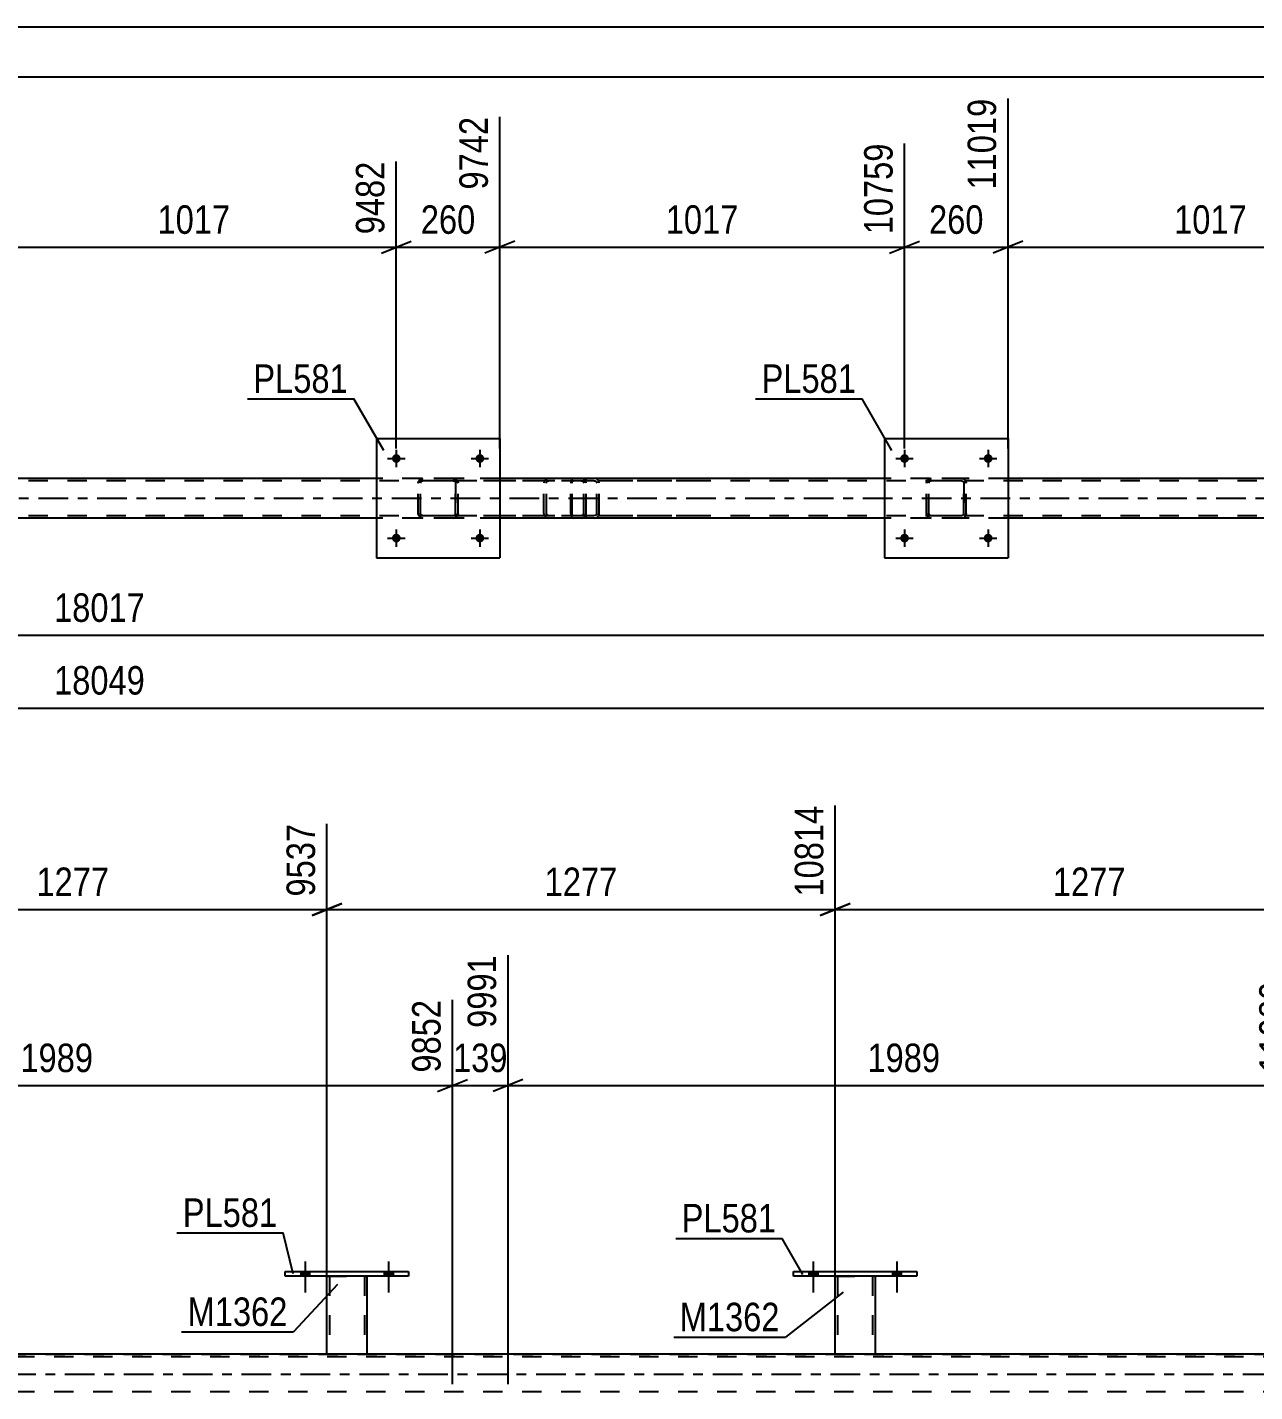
# Model space of a CAD drawing. Header units: millimetres. Extents: x 0 to 841, y 0 to 594.
# Drawn here: x 433.9 to 557.2, y 456.8 to 594 of the extents above; entities that cross this region are included whole.
import ezdxf

# ---------------------------------------------------------------- set-up
doc = ezdxf.new("R2010")
doc.units = ezdxf.units.MM
doc.linetypes.add('DXK_LINE_DOT2', pattern=[3.9198, 1.9599, -1.9599])
doc.linetypes.add('DXK_LINE_DOT3', pattern=[5.9187, 2.979, -0.9799, 0.9799, -0.9799])
doc.styles.add('Arial Narrow', font='ARIALN.TTF', dxfattribs={"height": 0.2})

# ---------------------------------------------------------------- blocks, each defined once
blk = doc.blocks.new('Unknown-248143587-1133')
at = {"color": 5, "linetype": 'Continuous'}
for p, q in [((841, 594), (0, 594)), ((836, 589), (5, 589))]:
    blk.add_line(p, q, dxfattribs=at)
blk = doc.blocks.new('Part-248143587-5163 - 5137')
at = {"color": 2, "linetype": 'Continuous'}
for p, q in [((468.96, 548.65), (430.28, 548.65)), ((520.04, 548.65), (481.36, 548.65)), ((571.12, 548.65), (532.44, 548.65)), ((468.96, 544.65), (430.28, 544.65)), ((520.04, 544.65), (481.36, 544.65)), ((571.12, 544.65), (532.44, 544.65))]:
    blk.add_line(p, q, dxfattribs=at)
at = {"color": 7, "linetype": 'DXK_LINE_DOT2'}
for p, q in [((481.36, 548.65), (468.96, 548.65)), ((532.44, 548.65), (520.04, 548.65)), ((753.44, 548.41), (91.7, 548.41)), ((753.44, 544.89), (91.7, 544.89)), ((481.36, 544.65), (468.96, 544.65)), ((532.44, 544.65), (520.04, 544.65))]:
    blk.add_line(p, q, dxfattribs=at)
at = {"color": 7, "linetype": 'DXK_LINE_DOT3'}
blk.add_line((91.7, 546.65), (753.44, 546.65), dxfattribs=at)
blk = doc.blocks.new('Part-248143587-7565 - 5137')
at = {"color": 7, "linetype": 'DXK_LINE_DOT2'}
for p, q in [((473.46, 548.61), (473.64, 548.65)), ((473.64, 548.65), (473.46, 548.61)), ((476.68, 548.65), (473.64, 548.65)), ((476.68, 548.65), (476.86, 548.61)), ((476.86, 548.61), (476.68, 548.65)), ((473.16, 548.17), (473.2, 548.35)), ((473.2, 548.35), (473.16, 548.17)), ((473.16, 545.13), (473.16, 548.17)), ((473.16, 545.13), (473.16, 548.17)), ((473.4, 548.17), (473.42, 548.26)), ((473.4, 545.13), (473.4, 548.17)), ((473.4, 545.13), (473.4, 548.17)), ((473.42, 548.26), (473.47, 548.34)), ((473.47, 548.34), (473.55, 548.39)), ((473.55, 548.39), (473.64, 548.41)), ((476.68, 548.41), (473.64, 548.41)), ((476.68, 548.41), (476.77, 548.39)), ((476.77, 548.39), (476.85, 548.34)), ((476.85, 548.34), (476.9, 548.26)), ((476.9, 548.26), (476.92, 548.17)), ((476.92, 545.13), (476.92, 548.17)), ((476.92, 548.17), (476.92, 545.13)), ((477.12, 548.35), (477.16, 548.17)), ((477.16, 548.17), (477.12, 548.35)), ((477.16, 545.13), (477.16, 548.17)), ((477.16, 545.13), (477.16, 548.17)), ((473.2, 544.95), (473.16, 545.13)), ((473.16, 545.13), (473.2, 544.95)), ((473.42, 545.04), (473.4, 545.13)), ((473.47, 544.96), (473.42, 545.04)), ((473.64, 544.65), (473.46, 544.69)), ((473.46, 544.69), (473.64, 544.65)), ((473.55, 544.91), (473.47, 544.96)), ((473.64, 544.89), (473.55, 544.91)), ((476.68, 544.89), (473.64, 544.89)), ((476.68, 544.65), (473.64, 544.65)), ((476.77, 544.91), (476.68, 544.89)), ((476.86, 544.69), (476.68, 544.65)), ((476.68, 544.65), (476.86, 544.69)), ((476.85, 544.96), (476.77, 544.91)), ((476.9, 545.04), (476.85, 544.96)), ((476.92, 545.13), (476.9, 545.04)), ((477.16, 545.13), (477.12, 544.95)), ((477.12, 544.95), (477.16, 545.13))]:
    blk.add_line(p, q, dxfattribs=at)
at = {"color": 7, "linetype": 'DXK_LINE_DOT3'}
blk.add_line((475.16, 546.65), (475.16, 546.65), dxfattribs=at)
at = {"color": 7, "linetype": 'DXK_LINE_DOT2'}
for centre, start, end in [((473.64, 548.17), 112.5, 157.5), ((473.64, 548.17), 112.5, 157.5), ((476.68, 548.17), 22.5, 67.5), ((476.68, 548.17), 22.5, 67.5), ((473.64, 545.13), 202.5, 247.5), ((473.64, 545.13), 202.5, 247.5), ((476.68, 545.13), 292.5, 337.5), ((476.68, 545.13), 292.5, 337.5)]:
    blk.add_arc(centre, 0.48, start, end, dxfattribs=at)
blk = doc.blocks.new('Part-248143587-5186 - 5137')
at = {"color": 7, "linetype": 'DXK_LINE_DOT2'}
for p, q in [((489.53, 548.65), (474.4, 548.65)), ((486.29, 548.65), (486.1, 548.62)), ((489.73, 548.62), (489.53, 548.65)), ((489.53, 548.41), (474.4, 548.41)), ((485.82, 548.34), (485.78, 548.17)), ((485.78, 545.13), (485.78, 548.17)), ((485.82, 548.36), (485.82, 548.34)), ((486.04, 548.17), (486.06, 548.26)), ((486.04, 545.13), (486.04, 548.17)), ((486.06, 548.26), (486.11, 548.34)), ((486.11, 548.34), (486.2, 548.39)), ((486.2, 548.39), (486.29, 548.41)), ((489.53, 548.41), (489.63, 548.39)), ((489.63, 548.39), (489.71, 548.34)), ((489.71, 548.34), (489.77, 548.26)), ((489.77, 548.26), (489.79, 548.17)), ((489.79, 545.13), (489.79, 548.17)), ((490, 548.34), (490, 548.36)), ((490.04, 548.17), (490, 548.34)), ((490.04, 545.13), (490.04, 548.17)), ((489.53, 544.89), (474.4, 544.89)), ((489.53, 544.65), (474.4, 544.65)), ((485.78, 545.13), (485.82, 544.95)), ((486.06, 545.04), (486.04, 545.13)), ((486.11, 544.96), (486.06, 545.04)), ((486.1, 544.69), (486.29, 544.65)), ((486.2, 544.91), (486.11, 544.96)), ((486.29, 544.89), (486.2, 544.91)), ((489.63, 544.91), (489.53, 544.89)), ((489.53, 544.65), (489.73, 544.69)), ((489.71, 544.96), (489.63, 544.91)), ((489.77, 545.04), (489.71, 544.96)), ((489.79, 545.13), (489.77, 545.04)), ((490, 544.95), (490.04, 545.13))]:
    blk.add_line(p, q, dxfattribs=at)
for centre, start, end in [((486.28, 548.15), 110.7583, 155.68), ((489.55, 548.15), 24.32, 69.2417), ((486.28, 545.15), 204.32, 249.2417), ((489.55, 545.15), 290.7583, 335.68)]:
    blk.add_arc(centre, 0.496, start, end, dxfattribs=at)
blk = doc.blocks.new('Part-248143587-7568 - 5137')
at = {"color": 2, "linetype": 'Continuous'}
for p, q in [((520.04, 552.65), (520.04, 540.65)), ((520.04, 552.65), (532.44, 552.65)), ((532.44, 552.65), (532.44, 540.65)), ((520.04, 540.65), (532.44, 540.65))]:
    blk.add_line(p, q, dxfattribs=at)
blk = doc.blocks.new('Part-248143587-5196 - 5137')
at = {"color": 7, "linetype": 'DXK_LINE_DOT2'}
for p, q in [((488.76, 548.65), (488.66, 548.62)), ((501.05, 548.65), (488.76, 548.65)), ((490.04, 548.41), (490.04, 548.65)), ((491.05, 548.62), (490.86, 548.65)), ((488.51, 548.36), (488.49, 548.17)), ((488.49, 545.13), (488.49, 548.17)), ((488.57, 548.51), (488.51, 548.36)), ((488.66, 548.62), (488.57, 548.51)), ((488.63, 548.17), (488.64, 548.26)), ((488.63, 545.13), (488.63, 548.17)), ((488.64, 548.26), (488.67, 548.34)), ((488.67, 548.34), (488.71, 548.39)), ((488.71, 548.39), (488.76, 548.41)), ((501.05, 548.41), (488.76, 548.41)), ((490.86, 548.41), (490.95, 548.39)), ((490.95, 548.39), (491.03, 548.34)), ((491.03, 548.34), (491.09, 548.26)), ((491.09, 548.26), (491.11, 548.17)), ((491.11, 545.13), (491.11, 548.17)), ((491.32, 548.34), (491.32, 548.36)), ((491.36, 548.17), (491.32, 548.34)), ((491.36, 545.13), (491.36, 548.17)), ((488.49, 545.13), (488.51, 544.95)), ((488.51, 544.95), (488.57, 544.79)), ((488.57, 544.79), (488.66, 544.69)), ((488.64, 545.04), (488.63, 545.13)), ((488.67, 544.96), (488.64, 545.04)), ((488.66, 544.69), (488.76, 544.65)), ((488.71, 544.91), (488.67, 544.96)), ((488.76, 544.89), (488.71, 544.91)), ((501.05, 544.89), (488.76, 544.89)), ((501.05, 544.65), (488.76, 544.65)), ((490.04, 544.65), (490.04, 544.89)), ((490.95, 544.91), (490.86, 544.89)), ((490.86, 544.65), (491.05, 544.69)), ((491.03, 544.96), (490.95, 544.91)), ((491.09, 545.04), (491.03, 544.96)), ((491.11, 545.13), (491.09, 545.04)), ((491.32, 544.95), (491.36, 545.13))]:
    blk.add_line(p, q, dxfattribs=at)
for centre, start, end in [((490.87, 548.16), 23.8494, 68.8059), ((490.87, 545.15), 291.1941, 336.1506)]:
    blk.add_arc(centre, 0.492, start, end, dxfattribs=at)
blk = doc.blocks.new('Bolt-248143587-7597 - 5137')
at = {"linetype": 'Continuous'}
for points in [[(522.48, 550.65, -1), (521.6, 550.65, -1)], [(530.88, 550.65, -1), (530, 550.65, -1)]]:
    blk.add_hatch(color=1, dxfattribs=at).paths.add_polyline_path(points)
at = {"color": 1, "linetype": 'Continuous'}
for p, q in [((522.04, 551.53), (522.04, 549.77)), ((530.44, 551.53), (530.44, 549.77)), ((521.16, 550.65), (522.92, 550.65)), ((529.56, 550.65), (531.32, 550.65))]:
    blk.add_line(p, q, dxfattribs=at)
blk = doc.blocks.new('Bolt-248143587-7594 - 5137')
at = {"linetype": 'Continuous'}
for points in [[(471.4, 542.65, -1), (470.52, 542.65, -1)], [(479.8, 542.65, -1), (478.92, 542.65, -1)]]:
    blk.add_hatch(color=1, dxfattribs=at).paths.add_polyline_path(points)
at = {"color": 1, "linetype": 'Continuous'}
for p, q in [((470.96, 543.53), (470.96, 541.77)), ((479.36, 543.53), (479.36, 541.77)), ((470.08, 542.65), (471.84, 542.65)), ((478.48, 542.65), (480.24, 542.65))]:
    blk.add_line(p, q, dxfattribs=at)
blk = doc.blocks.new('Part-248143587-7566 - 5137')
at = {"color": 2, "linetype": 'Continuous'}
for p, q in [((468.96, 552.65), (468.96, 540.65)), ((468.96, 552.65), (481.36, 552.65)), ((481.36, 552.65), (481.36, 540.65)), ((468.96, 540.65), (481.36, 540.65))]:
    blk.add_line(p, q, dxfattribs=at)
blk = doc.blocks.new('Part-248143587-7567 - 5137')
at = {"color": 7, "linetype": 'DXK_LINE_DOT2'}
for p, q in [((524.54, 548.61), (524.72, 548.65)), ((524.72, 548.65), (524.54, 548.61)), ((527.76, 548.65), (524.72, 548.65)), ((527.76, 548.65), (527.95, 548.61)), ((527.95, 548.61), (527.76, 548.65)), ((524.24, 548.17), (524.28, 548.35)), ((524.28, 548.35), (524.24, 548.17)), ((524.24, 545.13), (524.24, 548.17)), ((524.24, 545.13), (524.24, 548.17)), ((524.48, 548.17), (524.5, 548.26)), ((524.48, 545.13), (524.48, 548.17)), ((524.48, 545.13), (524.48, 548.17)), ((524.5, 548.26), (524.55, 548.34)), ((524.55, 548.34), (524.63, 548.39)), ((524.63, 548.39), (524.72, 548.41)), ((527.76, 548.41), (524.72, 548.41)), ((527.76, 548.41), (527.85, 548.39)), ((527.85, 548.39), (527.93, 548.34)), ((527.93, 548.34), (527.98, 548.26)), ((527.98, 548.26), (528, 548.17)), ((528, 545.13), (528, 548.17)), ((528, 548.17), (528, 545.13)), ((528.2, 548.35), (528.24, 548.17)), ((528.24, 548.17), (528.2, 548.35)), ((528.24, 545.13), (528.24, 548.17)), ((528.24, 545.13), (528.24, 548.17)), ((524.28, 544.95), (524.24, 545.13)), ((524.24, 545.13), (524.28, 544.95)), ((524.5, 545.04), (524.48, 545.13)), ((524.55, 544.96), (524.5, 545.04)), ((524.72, 544.65), (524.54, 544.69)), ((524.54, 544.69), (524.72, 544.65)), ((524.63, 544.91), (524.55, 544.96)), ((524.72, 544.89), (524.63, 544.91)), ((527.76, 544.89), (524.72, 544.89)), ((527.76, 544.65), (524.72, 544.65)), ((527.85, 544.91), (527.76, 544.89)), ((527.95, 544.69), (527.76, 544.65)), ((527.76, 544.65), (527.95, 544.69)), ((527.93, 544.96), (527.85, 544.91)), ((527.98, 545.04), (527.93, 544.96)), ((528, 545.13), (527.98, 545.04)), ((528.24, 545.13), (528.2, 544.95)), ((528.2, 544.95), (528.24, 545.13))]:
    blk.add_line(p, q, dxfattribs=at)
at = {"color": 7, "linetype": 'DXK_LINE_DOT3'}
blk.add_line((526.24, 546.65), (526.24, 546.65), dxfattribs=at)
at = {"color": 7, "linetype": 'DXK_LINE_DOT2'}
for centre, start, end in [((524.72, 548.17), 112.5, 157.5), ((524.72, 548.17), 112.5, 157.5), ((527.76, 548.17), 22.5, 67.5), ((527.76, 548.17), 22.5, 67.5), ((524.72, 545.13), 202.5, 247.5), ((524.72, 545.13), 202.5, 247.5), ((527.76, 545.13), 292.5, 337.5), ((527.76, 545.13), 292.5, 337.5)]:
    blk.add_arc(centre, 0.48, start, end, dxfattribs=at)
blk = doc.blocks.new('Bolt-248143587-7595 - 5137')
at = {"linetype": 'Continuous'}
for points in [[(471.4, 550.65, -1), (470.52, 550.65, -1)], [(479.8, 550.65, -1), (478.92, 550.65, -1)]]:
    blk.add_hatch(color=1, dxfattribs=at).paths.add_polyline_path(points)
at = {"color": 1, "linetype": 'Continuous'}
for p, q in [((470.96, 551.53), (470.96, 549.77)), ((479.36, 551.53), (479.36, 549.77)), ((470.08, 550.65), (471.84, 550.65)), ((478.48, 550.65), (480.24, 550.65))]:
    blk.add_line(p, q, dxfattribs=at)
blk = doc.blocks.new('Bolt-248143587-7596 - 5137')
at = {"linetype": 'Continuous'}
for points in [[(522.48, 542.65, -1), (521.6, 542.65, -1)], [(530.88, 542.65, -1), (530, 542.65, -1)]]:
    blk.add_hatch(color=1, dxfattribs=at).paths.add_polyline_path(points)
at = {"color": 1, "linetype": 'Continuous'}
for p, q in [((522.04, 543.53), (522.04, 541.77)), ((530.44, 543.53), (530.44, 541.77)), ((521.16, 542.65), (522.92, 542.65)), ((529.56, 542.65), (531.32, 542.65))]:
    blk.add_line(p, q, dxfattribs=at)
blk = doc.blocks.new('Part-248143587-7935 - 3863')
at = {"color": 2, "linetype": 'Continuous'}
for p, q in [((463.99, 460.6), (463.99, 468.44)), ((467.99, 468.44), (467.99, 460.6)), ((467.95, 460.6), (463.99, 460.6)), ((467.99, 460.6), (467.95, 460.6))]:
    blk.add_line(p, q, dxfattribs=at)
at = {"color": 7, "linetype": 'DXK_LINE_DOT2'}
for p, q in [((463.99, 468.44), (467.99, 468.44)), ((463.99, 468.44), (463.99, 468.44)), ((463.99, 468.44), (463.99, 468.44)), ((464.23, 468.44), (464.23, 460.6)), ((467.75, 468.44), (467.75, 460.6)), ((467.99, 468.44), (467.99, 468.44)), ((467.99, 468.44), (467.99, 468.44)), ((467.73, 460.6), (467.75, 460.6))]:
    blk.add_line(p, q, dxfattribs=at)
blk = doc.blocks.new('Part-248143587-4066 - 3863')
at = {"color": 7, "linetype": 'DXK_LINE_DOT2'}
for p, q in [((744.27, 460.36), (82.53, 460.36)), ((106.43, 460.6), (744.27, 460.6)), ((467.99, 460.6), (463.99, 460.6)), ((519.07, 460.6), (515.07, 460.6)), ((744.27, 456.84), (82.53, 456.84))]:
    blk.add_line(p, q, dxfattribs=at)
at = {"color": 2, "linetype": 'Continuous'}
for p, q in [((463.99, 460.6), (416.91, 460.6)), ((515.07, 460.6), (467.99, 460.6)), ((566.15, 460.6), (519.07, 460.6))]:
    blk.add_line(p, q, dxfattribs=at)
at = {"color": 7, "linetype": 'DXK_LINE_DOT3'}
blk.add_line((82.53, 458.6), (744.27, 458.6), dxfattribs=at)
blk = doc.blocks.new('Part-248143587-7936 - 3863')
at = {"color": 2, "linetype": 'Continuous'}
for p, q in [((459.79, 468.44), (459.79, 468.92)), ((459.79, 468.92), (472.19, 468.92)), ((472.19, 468.44), (459.79, 468.44)), ((472.19, 468.92), (472.19, 468.44))]:
    blk.add_line(p, q, dxfattribs=at)
blk = doc.blocks.new('Part-248143587-7937 - 3863')
at = {"color": 2, "linetype": 'Continuous'}
for p, q in [((515.07, 460.6), (515.07, 468.44)), ((519.07, 468.44), (519.07, 460.6)), ((519.03, 460.6), (515.07, 460.6)), ((519.07, 460.6), (519.03, 460.6))]:
    blk.add_line(p, q, dxfattribs=at)
at = {"color": 7, "linetype": 'DXK_LINE_DOT2'}
for p, q in [((515.07, 468.44), (519.07, 468.44)), ((515.07, 468.44), (515.07, 468.44)), ((515.07, 468.44), (515.07, 468.44)), ((515.31, 468.44), (515.31, 460.6)), ((518.83, 468.44), (518.83, 460.6)), ((519.07, 468.44), (519.07, 468.44)), ((519.07, 468.44), (519.07, 468.44)), ((518.81, 460.6), (518.83, 460.6))]:
    blk.add_line(p, q, dxfattribs=at)
blk = doc.blocks.new('Part-248143587-7938 - 3863')
at = {"color": 2, "linetype": 'Continuous'}
for p, q in [((510.87, 468.44), (510.87, 468.92)), ((510.87, 468.92), (523.27, 468.92)), ((523.27, 468.44), (510.87, 468.44)), ((523.27, 468.92), (523.27, 468.44))]:
    blk.add_line(p, q, dxfattribs=at)
blk = doc.blocks.new('Bolt-248143587-7964 - 3863')
at = {"linetype": 'Continuous'}
for points in [[(461.35, 468.44), (462.23, 468.44), (462.23, 468.92), (461.35, 468.92)], [(469.75, 468.44), (470.63, 468.44), (470.63, 468.92), (469.75, 468.92)]]:
    blk.add_hatch(color=1, dxfattribs=at).paths.add_polyline_path(points)
at = {"color": 1, "linetype": 'Continuous'}
for p, q in [((461.79, 469.92), (461.79, 466.8)), ((470.19, 469.92), (470.19, 466.8)), ((461.35, 468.92), (461.35, 468.44)), ((462.23, 468.92), (462.23, 468.44)), ((469.75, 468.92), (469.75, 468.44)), ((470.63, 468.92), (470.63, 468.44))]:
    blk.add_line(p, q, dxfattribs=at)
blk = doc.blocks.new('Bolt-248143587-7965 - 3863')
at = {"linetype": 'Continuous'}
for points in [[(461.35, 468.44), (462.23, 468.44), (462.23, 468.92), (461.35, 468.92)], [(469.75, 468.44), (470.63, 468.44), (470.63, 468.92), (469.75, 468.92)]]:
    blk.add_hatch(color=1, dxfattribs=at).paths.add_polyline_path(points)
at = {"color": 1, "linetype": 'Continuous'}
for p, q in [((461.79, 469.92), (461.79, 466.8)), ((470.19, 469.92), (470.19, 466.8)), ((461.35, 468.92), (461.35, 468.44)), ((462.23, 468.92), (462.23, 468.44)), ((469.75, 468.92), (469.75, 468.44)), ((470.63, 468.92), (470.63, 468.44))]:
    blk.add_line(p, q, dxfattribs=at)
blk = doc.blocks.new('Bolt-248143587-7966 - 3863')
at = {"linetype": 'Continuous'}
for points in [[(512.43, 468.44), (513.31, 468.44), (513.31, 468.92), (512.43, 468.92)], [(520.83, 468.44), (521.71, 468.44), (521.71, 468.92), (520.83, 468.92)]]:
    blk.add_hatch(color=1, dxfattribs=at).paths.add_polyline_path(points)
at = {"color": 1, "linetype": 'Continuous'}
for p, q in [((512.87, 469.92), (512.87, 466.8)), ((521.27, 469.92), (521.27, 466.8)), ((512.43, 468.92), (512.43, 468.44)), ((513.31, 468.92), (513.31, 468.44)), ((520.83, 468.92), (520.83, 468.44)), ((521.71, 468.92), (521.71, 468.44))]:
    blk.add_line(p, q, dxfattribs=at)
blk = doc.blocks.new('Bolt-248143587-7967 - 3863')
at = {"linetype": 'Continuous'}
for points in [[(512.43, 468.44), (513.31, 468.44), (513.31, 468.92), (512.43, 468.92)], [(520.83, 468.44), (521.71, 468.44), (521.71, 468.92), (520.83, 468.92)]]:
    blk.add_hatch(color=1, dxfattribs=at).paths.add_polyline_path(points)
at = {"color": 1, "linetype": 'Continuous'}
for p, q in [((512.87, 469.92), (512.87, 466.8)), ((521.27, 469.92), (521.27, 466.8)), ((512.43, 468.92), (512.43, 468.44)), ((513.31, 468.92), (513.31, 468.44)), ((520.83, 468.92), (520.83, 468.44)), ((521.71, 468.92), (521.71, 468.44))]:
    blk.add_line(p, q, dxfattribs=at)
blk = doc.blocks.new('StraightDimension-248143587-5276 - 5137')
at = {"color": 7, "linetype": 'Continuous'}
blk.add_line((91.7, 532.88), (790.56, 532.88), dxfattribs=at)
at = {"color": 0}
blk.add_wipeout([(446.3, 533.63), (446.3, 537.83), (435.96, 537.83), (435.96, 533.63)], dxfattribs=at)
at = {"color": 3, "style": 'Arial Narrow'}
blk.add_text('18017', height=2.863, dxfattribs=at).set_placement((436.56, 534.23))
blk = doc.blocks.new('StraightDimension-248143587-10220 - 5137')
at = {"color": 7, "linetype": 'Continuous'}
blk.add_line((91.06, 525.57), (791.2, 525.57), dxfattribs=at)
at = {"color": 0}
blk.add_wipeout([(446.3, 526.32), (446.3, 530.52), (435.96, 530.52), (435.96, 526.32)], dxfattribs=at)
at = {"color": 3, "style": 'Arial Narrow'}
blk.add_text('18049', height=2.863, dxfattribs=at).set_placement((436.56, 526.92))
blk = doc.blocks.new('StraightDimension-248143587-15469 - 5137')
at = {"color": 7, "linetype": 'Continuous'}
for p, q in [((532.44, 551.65), (532.44, 586.83)), ((573.12, 551.65), (573.12, 582.33)), ((533.94, 572.49), (530.94, 571.29)), ((571.62, 571.29), (574.62, 572.49)), ((532.44, 571.89), (573.12, 571.89))]:
    blk.add_line(p, q, dxfattribs=at)
at = {"color": 0}
blk.add_wipeout([(557.04, 572.64), (557.04, 576.84), (548.53, 576.84), (548.53, 572.64)], dxfattribs=at)
at = {"color": 3, "style": 'Arial Narrow'}
blk.add_text('1017', height=2.863, dxfattribs=at).set_placement((549.13, 573.24))
at = {"color": 0, "linetype": 'Continuous'}
blk.add_wipeout([(572.52, 582.93), (568.32, 582.93), (568.32, 572.59), (572.52, 572.59)], dxfattribs=at)
at = {"color": 3, "linetype": 'Continuous', "style": 'Arial Narrow'}
blk.add_text('12036', height=2.863, rotation=90.0002, dxfattribs=at).set_placement((571.92, 573.19))
blk = doc.blocks.new('StraightDimension-248143587-15470 - 5137')
at = {"color": 7, "linetype": 'Continuous'}
for p, q in [((532.44, 551.65), (532.44, 586.83)), ((522.04, 551.65), (522.04, 582.33)), ((520.54, 571.29), (523.54, 572.49)), ((533.94, 572.49), (530.94, 571.29)), ((522.04, 571.89), (532.44, 571.89))]:
    blk.add_line(p, q, dxfattribs=at)
at = {"color": 0}
blk.add_wipeout([(530.58, 572.64), (530.58, 576.84), (523.9, 576.84), (523.9, 572.64)], dxfattribs=at)
at = {"color": 3, "style": 'Arial Narrow'}
blk.add_text('260', height=2.863, dxfattribs=at).set_placement((524.5, 573.24))
at = {"color": 0, "linetype": 'Continuous'}
blk.add_wipeout([(531.84, 587.43), (527.64, 587.43), (527.64, 577.09), (531.84, 577.09)], dxfattribs=at)
at = {"color": 3, "linetype": 'Continuous', "style": 'Arial Narrow'}
blk.add_text('11019', height=2.863, rotation=90.0002, dxfattribs=at).set_placement((531.24, 577.69))
blk = doc.blocks.new('StraightDimension-248143587-15471 - 5137')
at = {"color": 7, "linetype": 'Continuous'}
for p, q in [((481.36, 551.65), (481.36, 585)), ((522.04, 551.65), (522.04, 582.33)), ((482.86, 572.49), (479.86, 571.29)), ((520.54, 571.29), (523.54, 572.49)), ((481.36, 571.89), (522.04, 571.89))]:
    blk.add_line(p, q, dxfattribs=at)
at = {"color": 0}
blk.add_wipeout([(505.96, 572.64), (505.96, 576.84), (497.44, 576.84), (497.44, 572.64)], dxfattribs=at)
at = {"color": 3, "style": 'Arial Narrow'}
blk.add_text('1017', height=2.863, dxfattribs=at).set_placement((498.04, 573.24))
at = {"color": 0, "linetype": 'Continuous'}
blk.add_wipeout([(521.44, 582.93), (517.24, 582.93), (517.24, 572.59), (521.44, 572.59)], dxfattribs=at)
at = {"color": 3, "linetype": 'Continuous', "style": 'Arial Narrow'}
blk.add_text('10759', height=2.863, rotation=90.0002, dxfattribs=at).set_placement((520.84, 573.19))
blk = doc.blocks.new('StraightDimension-248143587-15472 - 5137')
at = {"color": 7, "linetype": 'Continuous'}
for p, q in [((481.36, 551.65), (481.36, 585)), ((470.96, 551.65), (470.96, 580.5)), ((469.46, 571.29), (472.46, 572.49)), ((482.86, 572.49), (479.86, 571.29)), ((470.96, 571.89), (481.36, 571.89))]:
    blk.add_line(p, q, dxfattribs=at)
at = {"color": 0}
blk.add_wipeout([(479.5, 572.64), (479.5, 576.84), (472.82, 576.84), (472.82, 572.64)], dxfattribs=at)
at = {"color": 3, "style": 'Arial Narrow'}
blk.add_text('260', height=2.863, dxfattribs=at).set_placement((473.42, 573.24))
at = {"color": 0, "linetype": 'Continuous'}
blk.add_wipeout([(480.76, 585.6), (476.56, 585.6), (476.56, 577.09), (480.76, 577.09)], dxfattribs=at)
at = {"color": 3, "linetype": 'Continuous', "style": 'Arial Narrow'}
blk.add_text('9742', height=2.863, rotation=90.0002, dxfattribs=at).set_placement((480.16, 577.69))
blk = doc.blocks.new('StraightDimension-248143587-15473 - 5137')
at = {"color": 7, "linetype": 'Continuous'}
for p, q in [((430.28, 551.65), (430.28, 585)), ((470.96, 551.65), (470.96, 580.5)), ((431.78, 572.49), (428.78, 571.29)), ((469.46, 571.29), (472.46, 572.49)), ((430.28, 571.89), (470.96, 571.89))]:
    blk.add_line(p, q, dxfattribs=at)
at = {"color": 0}
blk.add_wipeout([(454.88, 572.64), (454.88, 576.84), (446.36, 576.84), (446.36, 572.64)], dxfattribs=at)
at = {"color": 3, "style": 'Arial Narrow'}
blk.add_text('1017', height=2.863, dxfattribs=at).set_placement((446.96, 573.24))
at = {"color": 0, "linetype": 'Continuous'}
blk.add_wipeout([(470.36, 581.1), (466.16, 581.1), (466.16, 572.59), (470.36, 572.59)], dxfattribs=at)
at = {"color": 3, "linetype": 'Continuous', "style": 'Arial Narrow'}
blk.add_text('9482', height=2.863, rotation=90.0002, dxfattribs=at).set_placement((469.76, 573.19))
blk = doc.blocks.new('StraightDimension-248143587-4666 - 3863')
at = {"color": 7, "linetype": 'Continuous'}
for p, q in [((482.19, 457.6), (482.19, 500.74)), ((476.61, 457.6), (476.61, 496.24)), ((475.11, 487.02), (478.11, 488.22)), ((476.61, 487.62), (482.19, 487.62)), ((483.69, 488.22), (480.69, 487.02))]:
    blk.add_line(p, q, dxfattribs=at)
at = {"color": 0}
blk.add_wipeout([(482.74, 488.37), (482.74, 492.57), (476.06, 492.57), (476.06, 488.37)], dxfattribs=at)
at = {"color": 3, "style": 'Arial Narrow'}
blk.add_text('139', height=2.863, dxfattribs=at).set_placement((476.66, 488.97))
at = {"color": 0, "linetype": 'Continuous'}
blk.add_wipeout([(481.59, 501.34), (477.39, 501.34), (477.39, 492.82), (481.59, 492.82)], dxfattribs=at)
at = {"color": 3, "linetype": 'Continuous', "style": 'Arial Narrow'}
blk.add_text('9991', height=2.863, rotation=90.0002, dxfattribs=at).set_placement((480.99, 493.42))
blk = doc.blocks.new('StraightDimension-248143587-4682 - 3863')
at = {"color": 7, "linetype": 'Continuous'}
for p, q in [((397.05, 457.6), (397.05, 500.74)), ((476.61, 457.6), (476.61, 496.24)), ((398.55, 488.22), (395.55, 487.02)), ((397.05, 487.62), (476.61, 487.62)), ((475.11, 487.02), (478.11, 488.22))]:
    blk.add_line(p, q, dxfattribs=at)
at = {"color": 0}
blk.add_wipeout([(441.09, 488.37), (441.09, 492.57), (432.58, 492.57), (432.58, 488.37)], dxfattribs=at)
at = {"color": 3, "style": 'Arial Narrow'}
blk.add_text('1989', height=2.863, dxfattribs=at).set_placement((433.18, 488.97))
at = {"color": 0, "linetype": 'Continuous'}
blk.add_wipeout([(476.01, 496.84), (471.81, 496.84), (471.81, 488.32), (476.01, 488.32)], dxfattribs=at)
at = {"color": 3, "linetype": 'Continuous', "style": 'Arial Narrow'}
blk.add_text('9852', height=2.863, rotation=90.0002, dxfattribs=at).set_placement((475.41, 488.92))
blk = doc.blocks.new('StraightDimension-248143587-4650 - 3863')
at = {"color": 7, "linetype": 'Continuous'}
for p, q in [((482.19, 457.6), (482.19, 500.74)), ((561.75, 457.6), (561.75, 498.06)), ((483.69, 488.22), (480.69, 487.02)), ((482.19, 487.62), (561.75, 487.62)), ((560.25, 487.02), (563.25, 488.22))]:
    blk.add_line(p, q, dxfattribs=at)
at = {"color": 0}
blk.add_wipeout([(526.22, 488.37), (526.22, 492.57), (517.71, 492.57), (517.71, 488.37)], dxfattribs=at)
at = {"color": 3, "style": 'Arial Narrow'}
blk.add_text('1989', height=2.863, dxfattribs=at).set_placement((518.31, 488.97))
at = {"color": 0, "linetype": 'Continuous'}
blk.add_wipeout([(561.15, 498.66), (556.95, 498.66), (556.95, 488.32), (561.15, 488.32)], dxfattribs=at)
at = {"color": 3, "linetype": 'Continuous', "style": 'Arial Narrow'}
blk.add_text('11980', height=2.863, rotation=90.0002, dxfattribs=at).set_placement((560.55, 488.92))
blk = doc.blocks.new('StraightDimension-248143587-17630 - 3863')
at = {"color": 7, "linetype": 'Continuous'}
for p, q in [((515.07, 467.96), (515.07, 515.76)), ((566.15, 467.96), (566.15, 515.76)), ((516.57, 505.92), (513.57, 504.72)), ((515.07, 505.32), (566.15, 505.32)), ((564.65, 504.72), (567.65, 505.92))]:
    blk.add_line(p, q, dxfattribs=at)
at = {"color": 0}
blk.add_wipeout([(544.87, 506.07), (544.87, 510.27), (536.35, 510.27), (536.35, 506.07)], dxfattribs=at)
at = {"color": 3, "style": 'Arial Narrow'}
blk.add_text('1277', height=2.863, dxfattribs=at).set_placement((536.95, 506.67))
at = {"color": 0, "linetype": 'Continuous'}
blk.add_wipeout([(565.55, 516.36), (561.35, 516.36), (561.35, 506.02), (565.55, 506.02)], dxfattribs=at)
at = {"color": 3, "linetype": 'Continuous', "style": 'Arial Narrow'}
blk.add_text('12091', height=2.863, rotation=90.0002, dxfattribs=at).set_placement((564.95, 506.62))
blk = doc.blocks.new('StraightDimension-248143587-17631 - 3863')
at = {"color": 7, "linetype": 'Continuous'}
for p, q in [((515.07, 467.96), (515.07, 515.76)), ((463.99, 467.96), (463.99, 513.93)), ((465.49, 505.92), (462.49, 504.72)), ((463.99, 505.32), (515.07, 505.32)), ((513.57, 504.72), (516.57, 505.92))]:
    blk.add_line(p, q, dxfattribs=at)
at = {"color": 0}
blk.add_wipeout([(493.79, 506.07), (493.79, 510.27), (485.27, 510.27), (485.27, 506.07)], dxfattribs=at)
at = {"color": 3, "style": 'Arial Narrow'}
blk.add_text('1277', height=2.863, dxfattribs=at).set_placement((485.87, 506.67))
at = {"color": 0, "linetype": 'Continuous'}
blk.add_wipeout([(514.47, 516.36), (510.27, 516.36), (510.27, 506.02), (514.47, 506.02)], dxfattribs=at)
at = {"color": 3, "linetype": 'Continuous', "style": 'Arial Narrow'}
blk.add_text('10814', height=2.863, rotation=90.0002, dxfattribs=at).set_placement((513.87, 506.62))
blk = doc.blocks.new('StraightDimension-248143587-17632 - 3863')
at = {"color": 7, "linetype": 'Continuous'}
for p, q in [((412.91, 467.96), (412.91, 513.93)), ((463.99, 467.96), (463.99, 513.93)), ((414.41, 505.92), (411.41, 504.72)), ((412.91, 505.32), (463.99, 505.32)), ((462.49, 504.72), (465.49, 505.92))]:
    blk.add_line(p, q, dxfattribs=at)
at = {"color": 0}
blk.add_wipeout([(442.71, 506.07), (442.71, 510.27), (434.19, 510.27), (434.19, 506.07)], dxfattribs=at)
at = {"color": 3, "style": 'Arial Narrow'}
blk.add_text('1277', height=2.863, dxfattribs=at).set_placement((434.79, 506.67))
at = {"color": 0, "linetype": 'Continuous'}
blk.add_wipeout([(463.39, 514.53), (459.19, 514.53), (459.19, 506.02), (463.39, 506.02)], dxfattribs=at)
at = {"color": 3, "linetype": 'Continuous', "style": 'Arial Narrow'}
blk.add_text('9537', height=2.863, rotation=90.0002, dxfattribs=at).set_placement((462.79, 506.62))
blk = doc.blocks.new('Mark-248143587-15901 - 5137')
at = {"color": 0}
blk.add_wipeout([(466.09, 557.25), (466.09, 560.25), (456.59, 560.25), (456.59, 557.25)], dxfattribs=at)
blk.add_wipeout([(466.09, 557.25), (466.09, 560.25), (456.59, 560.25), (456.59, 557.25)], dxfattribs=at)
at = {"color": 30, "linetype": 'Continuous'}
for p in [(455.99, 556.65), (469.69, 551.46)]:
    blk.add_line(p, (466.69, 556.65), dxfattribs=at)
at = {"color": 3, "style": 'Arial Narrow'}
blk.add_text('PL581', height=2.863, dxfattribs=at).set_placement((456.59, 557.25))
blk = doc.blocks.new('Mark-248143587-15904 - 5137')
at = {"color": 0}
blk.add_wipeout([(517.17, 557.25), (517.17, 560.25), (507.67, 560.25), (507.67, 557.25)], dxfattribs=at)
blk.add_wipeout([(517.17, 557.25), (517.17, 560.25), (507.67, 560.25), (507.67, 557.25)], dxfattribs=at)
at = {"color": 30, "linetype": 'Continuous'}
for p in [(507.07, 556.65), (520.77, 551.46)]:
    blk.add_line(p, (517.77, 556.65), dxfattribs=at)
at = {"color": 3, "style": 'Arial Narrow'}
blk.add_text('PL581', height=2.863, dxfattribs=at).set_placement((507.67, 557.25))
blk = doc.blocks.new('Mark-248143587-16041 - 3863')
at = {"color": 0}
blk.add_wipeout([(509.15, 472.85), (509.15, 475.85), (499.64, 475.85), (499.64, 472.85)], dxfattribs=at)
blk.add_wipeout([(509.15, 472.85), (509.15, 475.85), (499.64, 475.85), (499.64, 472.85)], dxfattribs=at)
at = {"color": 30, "linetype": 'Continuous'}
for p in [(499.04, 472.25), (511.82, 468.62)]:
    blk.add_line(p, (509.75, 472.25), dxfattribs=at)
at = {"color": 3, "style": 'Arial Narrow'}
blk.add_text('PL581', height=2.863, dxfattribs=at).set_placement((499.64, 472.85))
blk = doc.blocks.new('Mark-248143587-16035 - 3863')
at = {"color": 0}
blk.add_wipeout([(459, 473.41), (459, 476.41), (449.5, 476.41), (449.5, 473.41)], dxfattribs=at)
blk.add_wipeout([(459, 473.41), (459, 476.41), (449.5, 476.41), (449.5, 473.41)], dxfattribs=at)
at = {"color": 30, "linetype": 'Continuous'}
for p in [(448.9, 472.81), (460.58, 468.7)]:
    blk.add_line(p, (459.6, 472.81), dxfattribs=at)
at = {"color": 3, "style": 'Arial Narrow'}
blk.add_text('PL581', height=2.863, dxfattribs=at).set_placement((449.5, 473.41))
blk = doc.blocks.new('Mark-248143587-16032 - 3863')
at = {"color": 0}
blk.add_wipeout([(460.04, 463.45), (460.04, 466.45), (449.98, 466.45), (449.98, 463.45)], dxfattribs=at)
blk.add_wipeout([(460.04, 463.45), (460.04, 466.45), (449.98, 466.45), (449.98, 463.45)], dxfattribs=at)
at = {"color": 30, "linetype": 'Continuous'}
for p in [(465.05, 467.61), (449.38, 462.85)]:
    blk.add_line(p, (460.64, 462.85), dxfattribs=at)
at = {"color": 3, "style": 'Arial Narrow'}
blk.add_text('M1362', height=2.863, dxfattribs=at).set_placement((449.98, 463.45))
blk = doc.blocks.new('Mark-248143587-16038 - 3863')
at = {"color": 0}
blk.add_wipeout([(509.49, 462.92), (509.49, 465.92), (499.44, 465.92), (499.44, 462.92)], dxfattribs=at)
blk.add_wipeout([(509.49, 462.92), (509.49, 465.92), (499.44, 465.92), (499.44, 462.92)], dxfattribs=at)
at = {"color": 30, "linetype": 'Continuous'}
for p in [(515.88, 466.86), (498.84, 462.32)]:
    blk.add_line(p, (510.09, 462.32), dxfattribs=at)
at = {"color": 3, "style": 'Arial Narrow'}
blk.add_text('M1362', height=2.863, dxfattribs=at).set_placement((499.44, 462.92))

msp = doc.modelspace()

# ---------------------------------------------------------------- block references
for name in ['Unknown-248143587-1133', 'Part-248143587-7566 - 5137', 'Bolt-248143587-7595 - 5137', 'Part-248143587-7568 - 5137', 'Bolt-248143587-7597 - 5137', 'Part-248143587-5163 - 5137', 'Part-248143587-7565 - 5137', 'Part-248143587-5186 - 5137', 'Part-248143587-5196 - 5137', 'Part-248143587-7567 - 5137', 'Bolt-248143587-7594 - 5137', 'Bolt-248143587-7596 - 5137', 'Bolt-248143587-7964 - 3863', 'Bolt-248143587-7965 - 3863', 'Bolt-248143587-7966 - 3863', 'Bolt-248143587-7967 - 3863', 'Part-248143587-7936 - 3863', 'Part-248143587-7935 - 3863', 'Part-248143587-7938 - 3863', 'Part-248143587-7937 - 3863', 'Part-248143587-4066 - 3863']:
    msp.add_blockref(name, (0, 0))

# ---------------------------------------------------------------- next in the draw order: block references
for name in ['StraightDimension-248143587-15469 - 5137', 'StraightDimension-248143587-5276 - 5137', 'StraightDimension-248143587-4666 - 3863']:
    msp.add_blockref(name, (0, 0))

# ---------------------------------------------------------------- next in the draw order: block references
for name in ['StraightDimension-248143587-15470 - 5137', 'StraightDimension-248143587-10220 - 5137', 'StraightDimension-248143587-4682 - 3863', 'StraightDimension-248143587-4650 - 3863']:
    msp.add_blockref(name, (0, 0))

# ---------------------------------------------------------------- next in the draw order: block references
for name in ['StraightDimension-248143587-15471 - 5137', 'StraightDimension-248143587-17630 - 3863', 'Mark-248143587-16038 - 3863']:
    msp.add_blockref(name, (0, 0))

# ---------------------------------------------------------------- next in the draw order: block references
for name in ['StraightDimension-248143587-15472 - 5137', 'Mark-248143587-15904 - 5137', 'StraightDimension-248143587-17631 - 3863']:
    msp.add_blockref(name, (0, 0))

# ---------------------------------------------------------------- next in the draw order: block references
for name in ['StraightDimension-248143587-15473 - 5137', 'StraightDimension-248143587-17632 - 3863', 'Mark-248143587-16041 - 3863']:
    msp.add_blockref(name, (0, 0))

# ---------------------------------------------------------------- next in the draw order: block references
for name in ['Mark-248143587-15901 - 5137', 'Mark-248143587-16035 - 3863', 'Mark-248143587-16032 - 3863']:
    msp.add_blockref(name, (0, 0))

doc.saveas('drawing.dxf')
